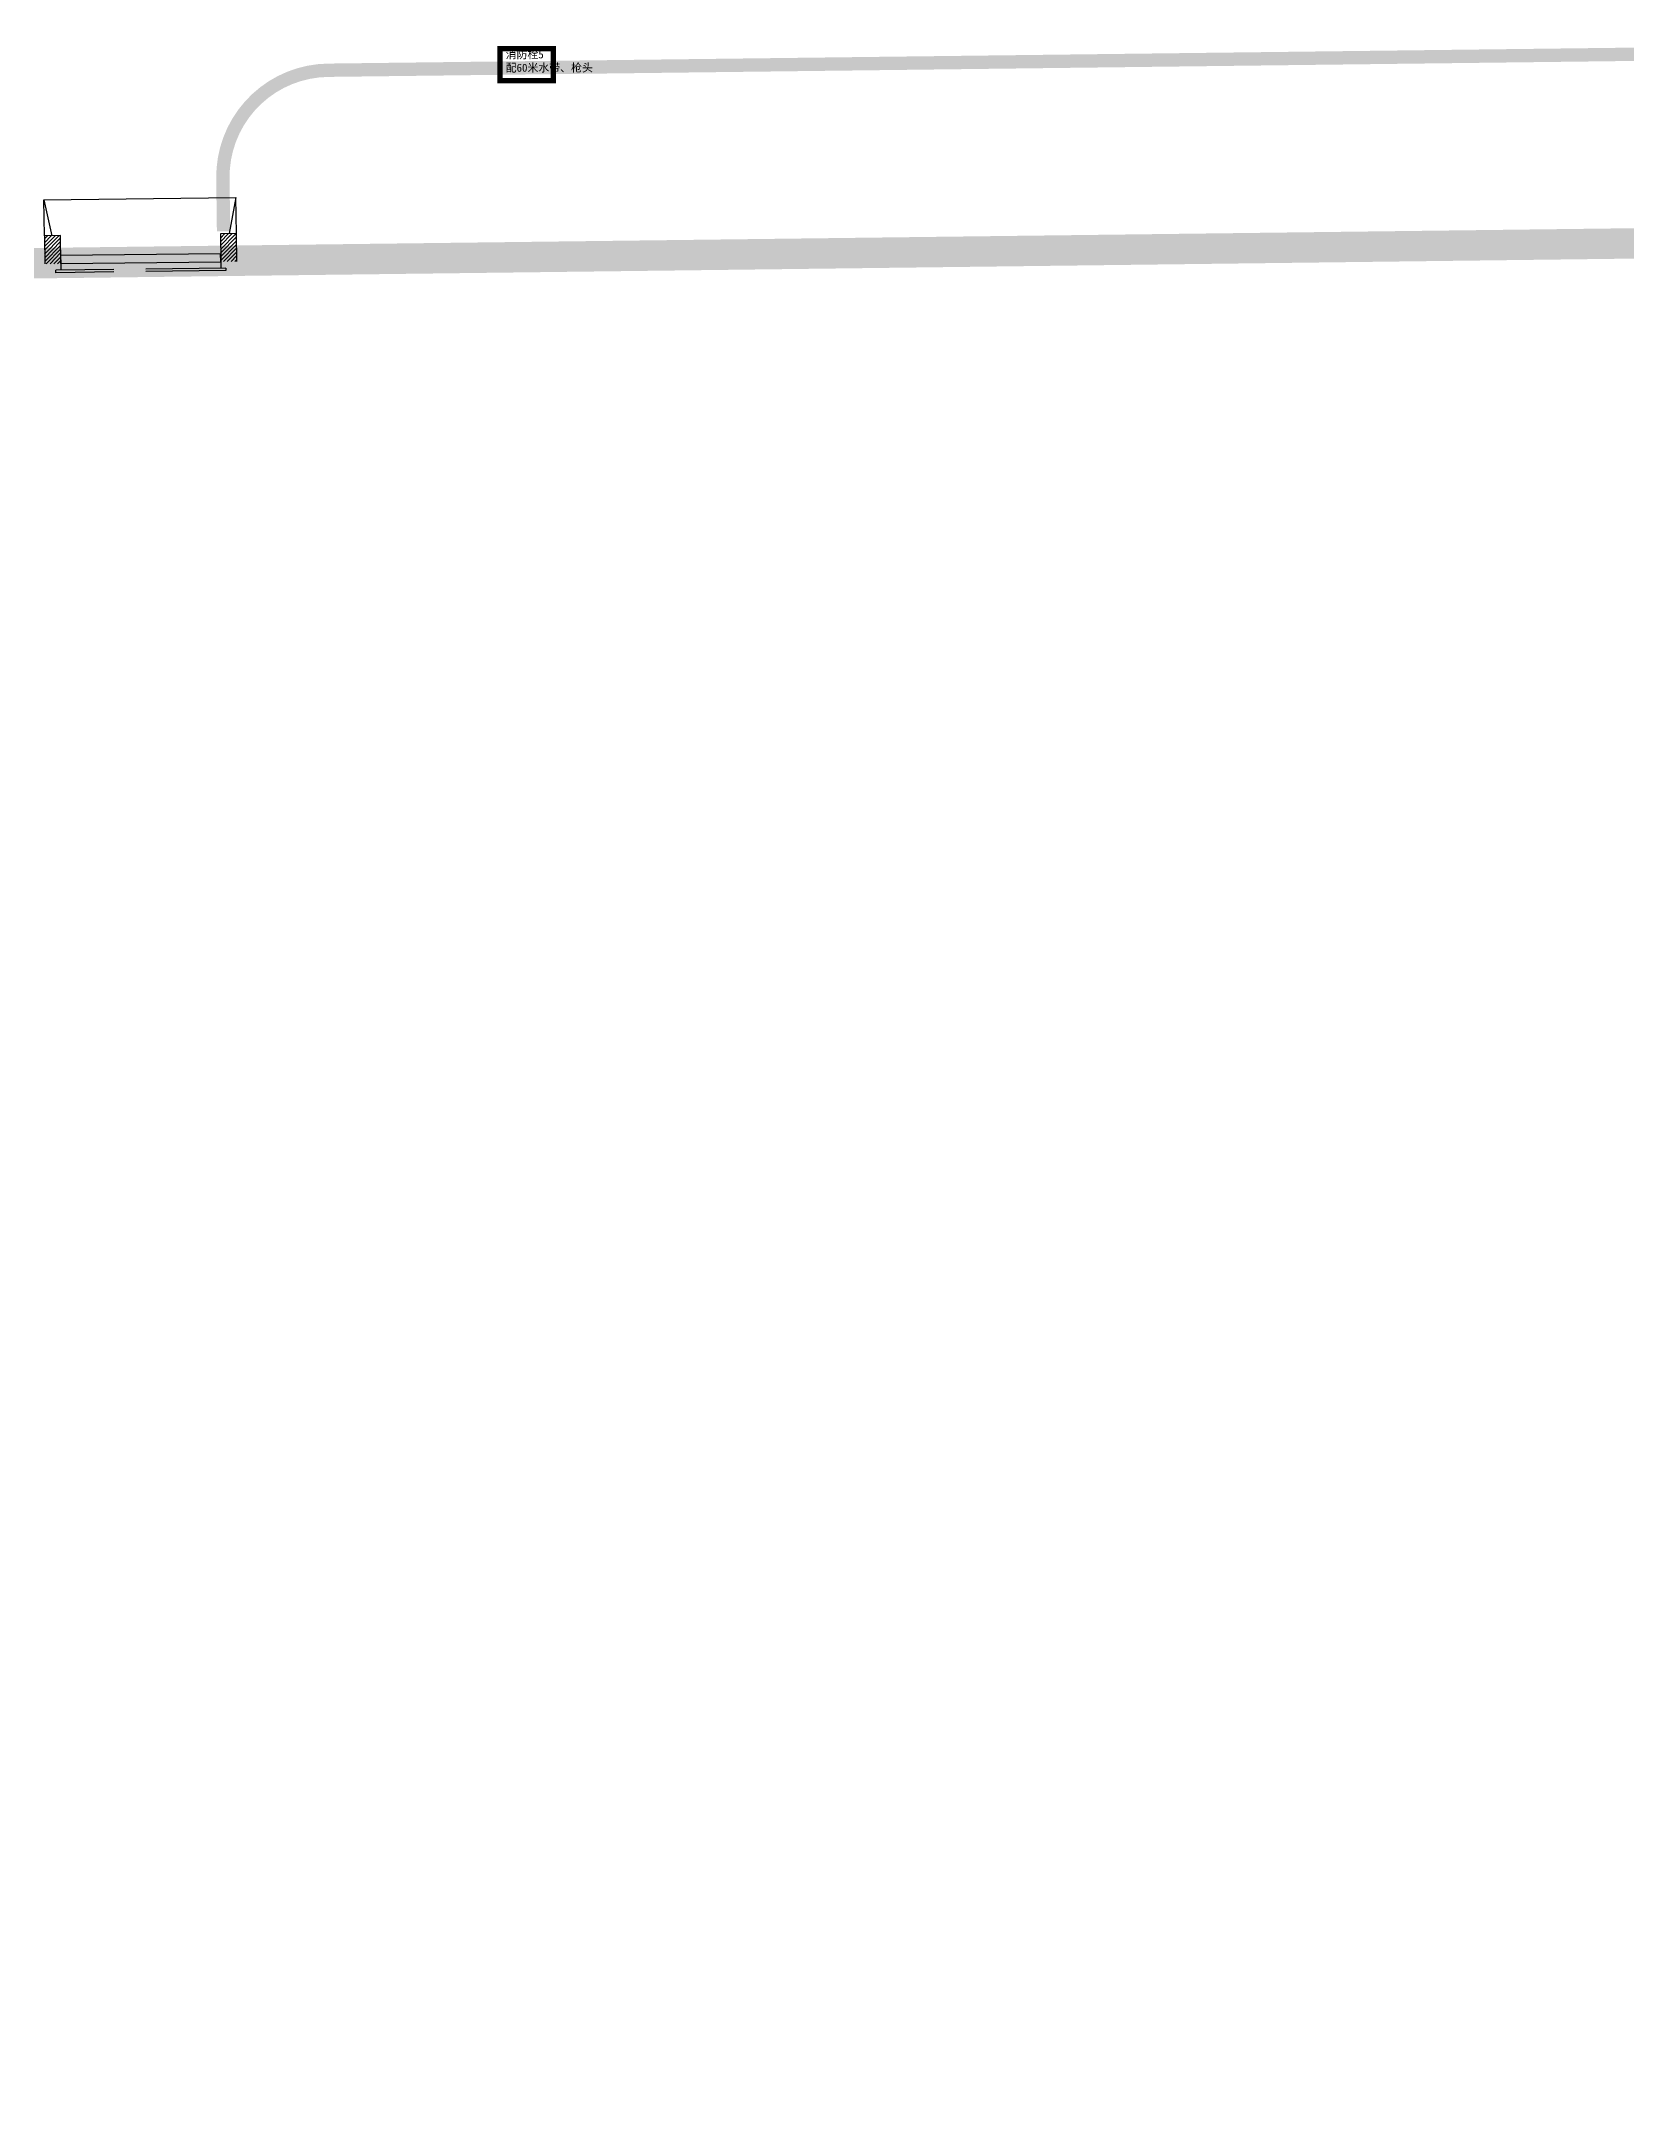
# Model space of a CAD drawing. Extents: x 60102 to 11003895, y 103457 to 3214550.
# Drawn here: x 10125695 to 10185173, y 2624282 to 2701403 of the extents above; entities that cross this region are included whole.
import ezdxf

# ---------------------------------------------------------------- set-up
doc = ezdxf.new("R2010")
doc.units = 0
doc.header["$LTSCALE"] = 10
doc.linetypes.add('DASH', pattern=[0.35, 0.25, -0.1])
doc.layers.get('0').update_dxf_attribs({"linetype": 'CONTINUOUS', "lineweight": 0})
for name, color, linetype in [('11', 3, 'CONTINUOUS'), ('GROUND', 2, 'CONTINUOUS'), ('jianzhulunkuox', 255, 'CONTINUOUS'), ('STAIR', 2, 'CONTINUOUS'), ('WALL', 255, 'CONTINUOUS'), ('WINDOW', 2, 'CONTINUOUS'), ('填充', 8, 'CONTINUOUS'), ('本院设计厂区道路', 161, 'CONTINUOUS')]:
    doc.layers.add(name, color=color, linetype=linetype)
doc.layers.add('建筑', color=43, linetype='CONTINUOUS', lineweight=0)
doc.styles.add('H1', font='')
doc.styles.get('H1').set_extended_font_data('SimSun')

# ---------------------------------------------------------------- blocks, each defined once
blk = doc.blocks.new('$DorLib2D$00000126')
at = {"color": 0, "linetype": 'Continuous'}
for p, q in [((-0.532, 0.5), (-0.532, 0.9)), ((0.532, 0.9), (0.532, 0.5))]:
    blk.add_line(p, q, dxfattribs=at)
at = {"color": 0, "linetype": 'DASH'}
for p, q in [((-0.532, 0.9), (0.532, 0.9)), ((-0.532, 0.5), (0.532, 0.5))]:
    blk.add_line(p, q, dxfattribs=at)

msp = doc.modelspace()

# ---------------------------------------------------------------- hatches: boundary and pattern name
at = {"layer": '填充'}
h = msp.add_hatch(dxfattribs=at)
h.set_pattern_fill('ANSI31', color=0, scale=800, angle=0.7077561, style=0)
h.set_pattern_definition([(45.707756, (10684471.87, 2403252.13), (-71.578727, 69.83184), [])])
h.paths.add_polyline_path([(10126418.966, 2694109.185), (10125819.012, 2694101.773), (10125830.129, 2693201.842), (10125831.982, 2693051.853), (10126431.936, 2693059.265)])
h.paths.add_polyline_path([(10133018.462, 2694190.71), (10132418.508, 2694183.299), (10132431.478, 2693133.379), (10133031.432, 2693140.79)])

# ---------------------------------------------------------------- linework, layer by layer
at = {"color": 5, "linetype": 'Continuous', "const_width": 200, "elevation": 0, "flags": 128}
msp.add_lwpolyline([(10142906.696, 2699924.631), (10144906.696, 2699924.631), (10144906.696, 2701124.631), (10142906.696, 2701124.631)], close=True, dxfattribs=at)
at = {"layer": 'GROUND', "color": 0}
for p, q in [((10125802.334, 2695451.67), (10133001.733, 2695540.607)), ((10125802.334, 2695451.67), (10126094.851, 2694105.181)), ((10125819.01, 2694101.773), (10125802.334, 2695451.67)), ((10133001.733, 2695540.607), (10132742.567, 2694187.302)), ((10133018.408, 2694190.71), (10133001.733, 2695540.607))]:
    msp.add_line(p, q, dxfattribs=at)
at = {"layer": 'jianzhulunkuox', "ltscale": 100, "const_width": 1000, "flags": 128}
msp.add_lwpolyline([(9991050.277, 2691336.566), (10327167.782, 2695508.445), (10328314.235, 2622667.333), (10232471.547, 2621483.36), (10232768.004, 2597485.191), (10148774.413, 2596447.592), (10148679.046, 2572594.595), (9992540.959, 2570665.774), (9991050.277, 2691336.566)], dxfattribs=at)
at = {"layer": 'STAIR', "color": 0}
msp.add_lwpolyline([(10132427.772, 2693433.356), (10126428.23, 2693359.242), (10126431.936, 2693059.265), (10132431.478, 2693133.379)], close=True, dxfattribs=at)
at = {"layer": 'WALL', "color": 0}
for p, q in [((10126418.966, 2694109.185), (10125819.012, 2694101.773)), ((10125819.012, 2694101.773), (10125831.982, 2693051.853)), ((10126431.936, 2693059.265), (10126418.966, 2694109.185)), ((10133018.462, 2694190.71), (10132418.508, 2694183.299)), ((10132418.508, 2694183.299), (10132431.478, 2693133.379)), ((10133031.432, 2693140.79), (10133018.462, 2694190.71)), ((10126431.936, 2693059.265), (10126434.901, 2692819.283)), ((10132431.478, 2693133.379), (10132434.443, 2692893.397))]:
    msp.add_line(p, q, dxfattribs=at)
at = {"layer": '建筑', "color": 0, "const_width": 1000}
msp.add_lwpolyline([(9967273.709, 2691123.137), (9979642.765, 2691275.936), (9979641.901, 2691345.931), (10327655.347, 2695645.046), (10328554.97, 2622820.603), (10232712.283, 2621636.629), (10233008.739, 2597638.46), (10149015.148, 2596600.862), (10149309.752, 2572752.681), (9968693.532, 2570521.474), (9968386.082, 2595409.575), (9968386.082, 2595409.575), (9968456.077, 2595410.44)], close=True, dxfattribs=at)
at = {"layer": '本院设计厂区道路', "color": 0, "ltscale": 3, "const_width": 500, "elevation": 0, "flags": 128}
msp.add_lwpolyline([(10209332.063, 2695221.559), (10209307.481, 2697202.7, 0.414160491), (10205258.886, 2701152.773), (10136463.975, 2700311.63, 0.414266636), (10132513.186, 2696262.301), (10132537.923, 2694268.694)], format="xyb", dxfattribs=at)

# ---------------------------------------------------------------- block references
at = {"layer": 'WINDOW', "color": 0, "xscale": 5999.999999999027, "yscale": 240, "zscale": 6000, "rotation": 180.7077560952867}
msp.add_blockref('$DorLib2D$00000126', (10129433.189, 2692976.331), dxfattribs=at)

# ---------------------------------------------------------------- texts
at = {"layer": '11', "color": 1, "insert": (10143118.973, 2701056.32, 0), "char_height": 300, "width": 4495420.84404, "attachment_point": 1, "style": 'H1'}
msp.add_mtext('消防栓5\\P配60米水带、枪头', dxfattribs=at)

doc.saveas('drawing.dxf')
